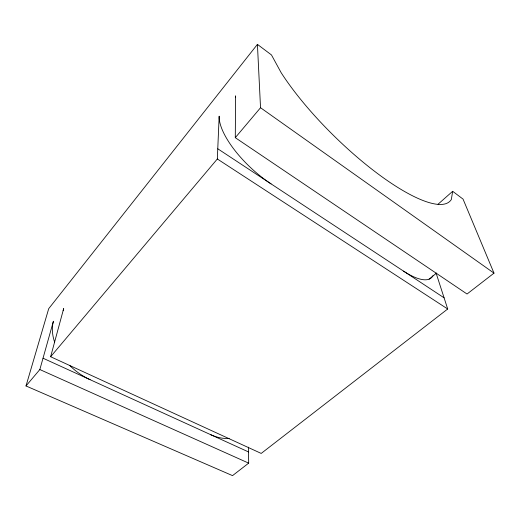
<?xml version="1.0" encoding="UTF-8"?>
<svg xmlns="http://www.w3.org/2000/svg" width="520" height="520" viewBox="0 0 520 520"><rect width="100%" height="100%" fill="white"/><g stroke="black" fill="none" stroke-linecap="round" stroke-linejoin="round"><path stroke-width="0.78" d="M438.068 204.204L452.66 191.295L463.053 199.114L494 273.143L467.044 294.014L235.287 137.677L235.586 95.882A63.336 22.159 43.1 0 0 235.625 97.208M436.124 273.169L447.7 308.997L261.203 453.427L50.635 356.733L217.328 158.977L219.167 116.194A62.095 23.576 42.9 0 0 271.07 183.892M452.66 191.295L451.347 199.466A128.115 34.652 44.4 0 1 378.066 173.927A128.115 34.652 44.4 0 1 281.158 72.703L271.472 54.945L257.419 44.369L48.711 308.672L26 385.957L232.531 475.631L248.671 463.132L248.475 447.148M50.635 356.733L63.681 308.548A50.31 33.41 39.8 0 0 63.193 310.694M26 385.957L39.839 369.544L53.411 321.256A49.536 33.826 39.5 0 0 54.639 342.179M235.287 137.677L260.533 107.731L257.419 44.369M429.091 279.168L436.495 273.111M39.839 369.544L248.671 463.132M43.023 358.209L248.534 451.945M217.328 158.977L447.7 308.997M217.769 148.785L444.093 297.83M260.533 107.731L494 273.143M90.129 379.697A49.536 33.826 39.5 0 1 69.862 365.632M432.919 275.736A56.297 19.526 47.1 0 1 403.559 271.135M229.183 438.353A45.747 29.081 49.3 0 1 210.645 434.668"/></g></svg>
